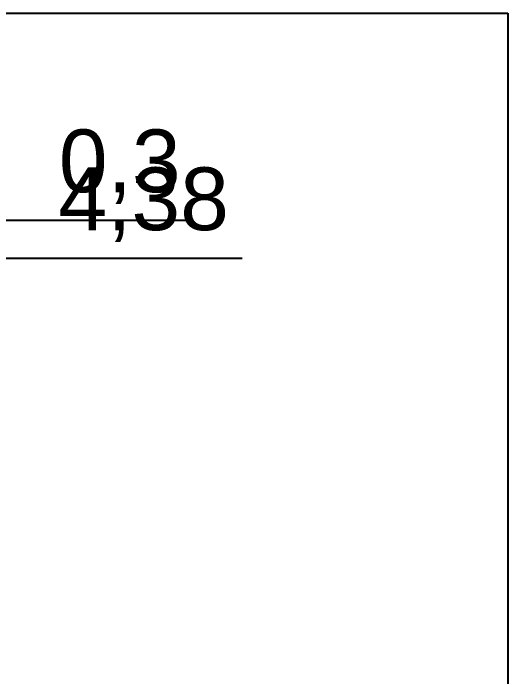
# Model space of a CAD drawing. Header units: millimetres. Extents: x 7 to 259, y -45 to 103.
# Drawn here: x 238.91 to 258.61, y 71.97 to 98.4 of the extents above; entities that cross this region are included whole.
import ezdxf

# ---------------------------------------------------------------- set-up
doc = ezdxf.new("R2010")
doc.units = ezdxf.units.MM
doc.layers.add('cotes', color=95, linetype='Continuous')
doc.styles.get("Standard").update_dxf_attribs({"font": 'arial.ttf'})
doc.dimstyles.new('ISO-25', dxfattribs={"dimtxt": 2.5, "dimasz": 2.5, "dimexe": 1.25, "dimexo": 0.625, "dimtad": 1, "dimtxsty": 'Standard', "dimcen": 2.5, "dimadec": 0, "dimazin": 0, "dimtfac": 1, "dimtmove": 0, "dimatfit": 3, "dimfxl": 1, "dimarcsym": 0})

# ---------------------------------------------------------------- blocks, each defined once
blk = doc.blocks.new('*D32')
at = {"layer": 'cotes', "color": 0, "lineweight": -2, "transparency": 16777216}
for p, q in [((231.582, 88.647), (229.082, 88.647)), ((234.082, 88.647), (235.179, 88.647)), ((237.679, 88.647), (248.028, 88.647)), ((234.082, 88.357), (234.082, 87.397)), ((235.179, 88.348), (235.179, 87.397))]:
    blk.add_line(p, q, dxfattribs=at)
at = {"layer": 'cotes', "color": 0, "transparency": 16777216}
for points in [[(231.582, 89.064), (231.582, 88.23), (234.082, 88.647)], [(237.679, 89.064), (237.679, 88.23), (235.179, 88.647)]]:
    blk.add_solid(points, dxfattribs=at)
at = {"layer": 'Defpoints', "color": 0, "transparency": 16777216}
for p in [(234.082, 88.982), (235.179, 88.973), (235.179, 88.647)]:
    blk.add_point(p, dxfattribs=at)
at = {"layer": 'cotes', "color": 0, "transparency": 16777216, "insert": (244.104, 90.774), "char_height": 2.5, "attachment_point": 5}
blk.add_mtext('4,38', dxfattribs=at)
blk = doc.blocks.new('*D36')
at = {"layer": 'cotes', "color": 0, "lineweight": -2, "transparency": 16777216}
for p, q in [((235.177, 90.455), (235.177, 91.407)), ((235.252, 90.53), (235.252, 91.407)), ((232.677, 90.157), (230.177, 90.157)), ((235.177, 90.157), (235.252, 90.157)), ((237.752, 90.157), (246.054, 90.157))]:
    blk.add_line(p, q, dxfattribs=at)
at = {"layer": 'cotes', "color": 0, "transparency": 16777216}
for points in [[(232.677, 90.574), (232.677, 89.741), (235.177, 90.157)], [(237.752, 90.574), (237.752, 89.741), (235.252, 90.157)]]:
    blk.add_solid(points, dxfattribs=at)
at = {"layer": 'Defpoints', "color": 0, "transparency": 16777216}
for p in [(235.252, 90.157), (235.252, 89.905), (235.177, 89.83)]:
    blk.add_point(p, dxfattribs=at)
at = {"layer": 'cotes', "color": 0, "transparency": 16777216, "insert": (243.153, 92.285), "char_height": 2.5, "attachment_point": 5}
blk.add_mtext('0,3', dxfattribs=at)

msp = doc.modelspace()

# ---------------------------------------------------------------- linework, layer by layer
for p, q in [((165.833, 98.396), (258.608, 98.396)), ((258.608, 98.396), (258.608, 38.015))]:
    msp.add_line(p, q)

# ---------------------------------------------------------------- dimensions: what is measured, and where the dimension line sits
at = {"layer": 'cotes'}
for base, p1, p2, text, picture, middle in [((235.252, 90.157), (235.177, 89.83), (235.252, 89.905), '0,3', '*D36', (243.153, 92.285)), ((235.179, 88.647), (234.082, 88.982), (235.179, 88.973), '4,38', '*D32', (244.104, 90.774))]:
    dim = msp.add_linear_dim(base=base, p1=p1, p2=p2, text=text, dimstyle='ISO-25', dxfattribs=at)
    dim.commit()
    dim.dimension.update_dxf_attribs({"geometry": picture, "text_midpoint": middle})

doc.saveas('drawing.dxf')
